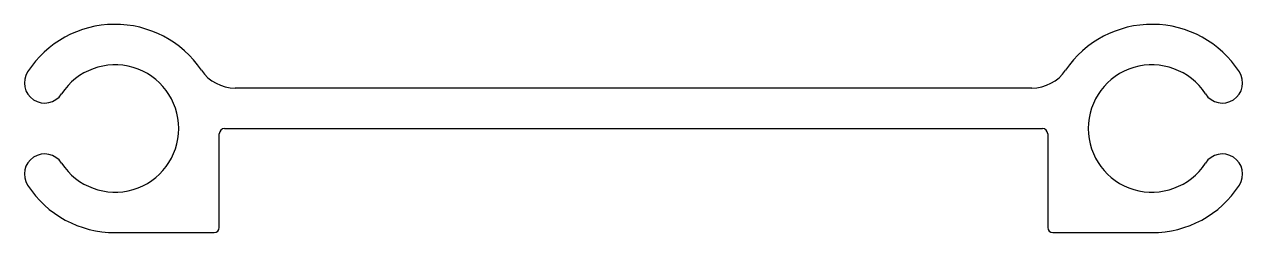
# Model space of a CAD drawing. Header units: inches. Extents: x -44.6 to 51, y -0.5 to 15.8.
import ezdxf

# ---------------------------------------------------------------- set-up
doc = ezdxf.new("R2010")
doc.units = ezdxf.units.IN
doc.header["$MEASUREMENT"] = 0

msp = doc.modelspace()

# ---------------------------------------------------------------- linework, layer by layer
at = {"color": 7}
for p, q in [((34.478, 10.828), (-28.057, 10.828)), ((34.478, 10.828), (34.478, 10.828)), ((-28.879, 7.648), (35.301, 7.648)), ((35.301, 7.648), (35.301, 7.648)), ((-29.289, -0.122), (-29.289, 7.238)), ((35.711, 7.238), (35.711, -0.122)), ((-37.469, -0.532), (-29.699, -0.532)), ((36.121, -0.532), (43.891, -0.532))]:
    msp.add_line(p, q, dxfattribs=at)
for centre, radius, start, end in [((-37.469, 7.648), 8.18, 34.04606, 146.99141), ((43.891, 7.648), 8.18, 33.00859, 145.95394), ((-37.469, 7.648), 5, 213.00859, 146.99141), ((43.891, 7.648), 5, 33.00859, 326.99141), ((-42.996, 11.238), 1.59, 146.99141, 326.99141), ((-28.057, 14.008), 3.18, 214.04606, 270), ((34.478, 14.008), 3.18, 270, 325.95394), ((49.417, 11.238), 1.59, 213.00859, 33.00859), ((-28.879, 7.238), 0.41, 90, 180), ((35.301, 7.238), 0.41, 360, 90), ((-42.996, 4.058), 1.59, 33.00859, 213.00859), ((49.417, 4.058), 1.59, 326.99141, 146.99141), ((-37.469, 7.648), 8.18, 213.00859, 270), ((43.891, 7.648), 8.18, 270, 326.99141), ((-29.699, -0.122), 0.41, 270, 360), ((36.121, -0.122), 0.41, 180, 270)]:
    msp.add_arc(centre, radius, start, end, dxfattribs=at)

doc.saveas('drawing.dxf')
